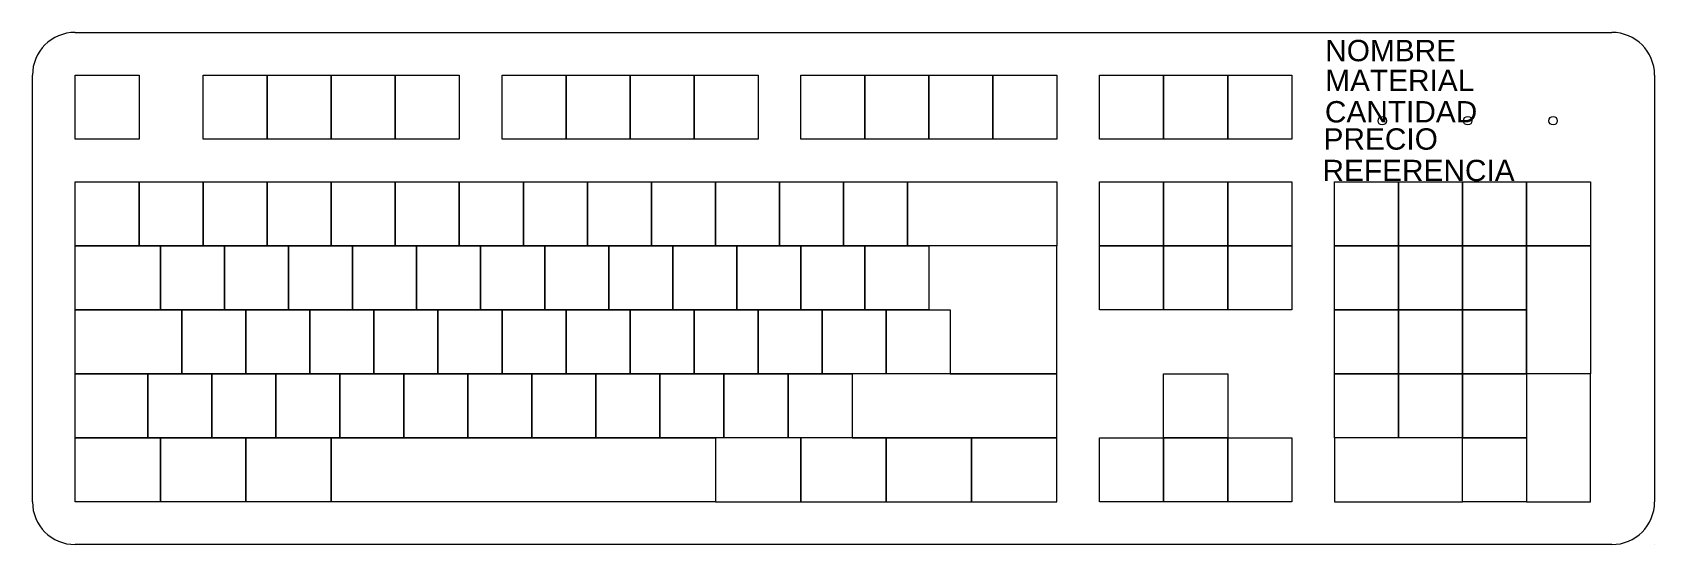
# Model space of a CAD drawing. Header units: centimetres. Extents: x 16.7 to 54.7, y 74.3 to 86.3.
import ezdxf

# ---------------------------------------------------------------- set-up
doc = ezdxf.new("R2010")
doc.units = ezdxf.units.CM
doc.styles.get("Standard").update_dxf_attribs({"font": 'arial.ttf'})

msp = doc.modelspace()

# ---------------------------------------------------------------- linework, layer by layer
for p, q in [((17.727, 86.332), (53.727, 86.332)), ((16.727, 75.332), (16.727, 85.332)), ((17.727, 85.332), (19.227, 85.332)), ((17.727, 83.832), (17.727, 85.332)), ((19.227, 85.332), (19.227, 83.832)), ((20.727, 85.332), (22.227, 85.332)), ((20.727, 83.832), (20.727, 85.332)), ((22.227, 85.332), (22.227, 83.832)), ((22.227, 85.332), (23.727, 85.332)), ((22.227, 83.832), (22.227, 85.332)), ((23.727, 85.332), (23.727, 83.832)), ((23.727, 85.332), (25.227, 85.332)), ((23.727, 83.832), (23.727, 85.332)), ((25.227, 85.332), (25.227, 83.832)), ((25.227, 85.332), (26.727, 85.332)), ((25.227, 83.832), (25.227, 85.332)), ((26.727, 85.332), (26.727, 83.832)), ((27.727, 85.332), (29.227, 85.332)), ((27.727, 83.832), (27.727, 85.332)), ((29.227, 85.332), (29.227, 83.832)), ((29.227, 85.332), (30.727, 85.332)), ((29.227, 83.832), (29.227, 85.332)), ((30.727, 85.332), (30.727, 83.832)), ((30.727, 85.332), (32.227, 85.332)), ((30.727, 83.832), (30.727, 85.332)), ((32.227, 85.332), (32.227, 83.832)), ((32.227, 85.332), (33.727, 85.332)), ((32.227, 83.832), (32.227, 85.332)), ((33.727, 85.332), (33.727, 83.832)), ((34.727, 85.332), (36.227, 85.332)), ((34.727, 83.832), (34.727, 85.332)), ((36.227, 85.332), (36.227, 83.832)), ((36.227, 85.332), (37.727, 85.332)), ((36.227, 83.832), (36.227, 85.332)), ((37.727, 85.332), (37.727, 83.832)), ((37.727, 85.332), (39.227, 85.332)), ((37.727, 83.832), (37.727, 85.332)), ((39.227, 85.332), (39.227, 83.832)), ((39.227, 85.332), (40.727, 85.332)), ((39.227, 83.832), (39.227, 85.332)), ((40.727, 85.332), (40.727, 83.832)), ((41.727, 85.332), (43.227, 85.332)), ((41.727, 83.832), (41.727, 85.332)), ((43.227, 85.332), (43.227, 83.832)), ((43.227, 85.332), (44.727, 85.332)), ((43.227, 83.832), (43.227, 85.332)), ((44.727, 85.332), (44.727, 83.832)), ((44.727, 85.332), (46.227, 85.332)), ((44.727, 83.832), (44.727, 85.332)), ((46.227, 85.332), (46.227, 83.832)), ((54.727, 85.332), (54.727, 75.332)), ((19.227, 83.832), (17.727, 83.832)), ((22.227, 83.832), (20.727, 83.832)), ((23.727, 83.832), (22.227, 83.832)), ((25.227, 83.832), (23.727, 83.832)), ((26.727, 83.832), (25.227, 83.832)), ((29.227, 83.832), (27.727, 83.832)), ((30.727, 83.832), (29.227, 83.832)), ((32.227, 83.832), (30.727, 83.832)), ((33.727, 83.832), (32.227, 83.832)), ((36.227, 83.832), (34.727, 83.832)), ((37.727, 83.832), (36.227, 83.832)), ((39.227, 83.832), (37.727, 83.832)), ((40.727, 83.832), (39.227, 83.832)), ((43.227, 83.832), (41.727, 83.832)), ((44.727, 83.832), (43.227, 83.832)), ((46.227, 83.832), (44.727, 83.832)), ((17.727, 82.832), (19.227, 82.832)), ((17.727, 81.332), (17.727, 82.832)), ((19.227, 82.832), (19.227, 81.332)), ((19.227, 82.832), (20.727, 82.832)), ((19.227, 81.332), (19.227, 82.832)), ((20.727, 82.832), (20.727, 81.332)), ((20.727, 82.832), (22.227, 82.832)), ((20.727, 81.332), (20.727, 82.832)), ((22.227, 82.832), (22.227, 81.332)), ((22.227, 82.832), (23.727, 82.832)), ((22.227, 81.332), (22.227, 82.832)), ((23.727, 82.832), (23.727, 81.332)), ((23.727, 82.832), (25.227, 82.832)), ((23.727, 81.332), (23.727, 82.832)), ((25.227, 82.832), (25.227, 81.332)), ((25.227, 82.832), (26.727, 82.832)), ((25.227, 81.332), (25.227, 82.832)), ((26.727, 82.832), (26.727, 81.332)), ((26.727, 82.832), (28.227, 82.832)), ((26.727, 81.332), (26.727, 82.832)), ((28.227, 82.832), (28.227, 81.332)), ((28.227, 82.832), (29.727, 82.832)), ((28.227, 81.332), (28.227, 82.832)), ((29.727, 82.832), (29.727, 81.332)), ((29.727, 82.832), (31.227, 82.832)), ((29.727, 81.332), (29.727, 82.832)), ((31.227, 82.832), (31.227, 81.332)), ((31.227, 82.832), (32.727, 82.832)), ((31.227, 81.332), (31.227, 82.832)), ((32.727, 82.832), (32.727, 81.332)), ((32.727, 82.832), (34.227, 82.832)), ((32.727, 81.332), (32.727, 82.832)), ((34.227, 82.832), (34.227, 81.332)), ((34.227, 82.832), (35.727, 82.832)), ((34.227, 81.332), (34.227, 82.832)), ((35.727, 82.832), (35.727, 81.332)), ((35.727, 82.832), (37.227, 82.832)), ((35.727, 81.332), (35.727, 82.832)), ((37.227, 82.832), (37.227, 81.332)), ((37.227, 82.832), (40.727, 82.832)), ((37.227, 81.332), (37.227, 82.832)), ((40.727, 82.832), (40.727, 81.332)), ((41.727, 82.832), (43.227, 82.832)), ((41.727, 81.332), (41.727, 82.832)), ((43.227, 82.832), (43.227, 81.332)), ((43.227, 82.832), (44.727, 82.832)), ((43.227, 81.332), (43.227, 82.832)), ((44.727, 82.832), (44.727, 81.332)), ((44.727, 82.832), (46.227, 82.832)), ((44.727, 81.332), (44.727, 82.832)), ((46.227, 82.832), (46.227, 81.332)), ((47.227, 82.832), (48.727, 82.832)), ((47.227, 81.332), (47.227, 82.832)), ((48.727, 82.832), (48.727, 81.332)), ((48.727, 82.832), (50.227, 82.832)), ((48.727, 81.332), (48.727, 82.832)), ((50.227, 82.832), (50.227, 81.332)), ((50.227, 82.832), (51.727, 82.832)), ((50.227, 81.332), (50.227, 82.832)), ((51.727, 82.832), (51.727, 81.332)), ((51.727, 82.832), (53.227, 82.832)), ((51.727, 81.332), (51.727, 82.832)), ((53.227, 82.832), (53.227, 81.332)), ((19.227, 81.332), (17.727, 81.332)), ((17.727, 81.332), (19.727, 81.332)), ((17.727, 79.832), (17.727, 81.332)), ((20.727, 81.332), (19.227, 81.332)), ((19.727, 81.332), (19.727, 79.832)), ((19.727, 81.332), (21.227, 81.332)), ((19.727, 79.832), (19.727, 81.332)), ((22.227, 81.332), (20.727, 81.332)), ((21.227, 81.332), (21.227, 79.832)), ((21.227, 81.332), (22.727, 81.332)), ((21.227, 79.832), (21.227, 81.332)), ((23.727, 81.332), (22.227, 81.332)), ((22.727, 81.332), (22.727, 79.832)), ((22.727, 81.332), (24.227, 81.332)), ((22.727, 79.832), (22.727, 81.332)), ((25.227, 81.332), (23.727, 81.332)), ((24.227, 81.332), (24.227, 79.832)), ((24.227, 81.332), (25.727, 81.332)), ((24.227, 79.832), (24.227, 81.332)), ((26.727, 81.332), (25.227, 81.332)), ((25.727, 81.332), (25.727, 79.832)), ((25.727, 81.332), (27.227, 81.332)), ((25.727, 79.832), (25.727, 81.332)), ((28.227, 81.332), (26.727, 81.332)), ((27.227, 81.332), (27.227, 79.832)), ((27.227, 81.332), (28.727, 81.332)), ((27.227, 79.832), (27.227, 81.332)), ((29.727, 81.332), (28.227, 81.332)), ((28.727, 81.332), (28.727, 79.832)), ((28.727, 81.332), (30.227, 81.332)), ((28.727, 79.832), (28.727, 81.332)), ((31.227, 81.332), (29.727, 81.332)), ((30.227, 81.332), (30.227, 79.832)), ((30.227, 81.332), (31.727, 81.332)), ((30.227, 79.832), (30.227, 81.332)), ((32.727, 81.332), (31.227, 81.332)), ((31.727, 81.332), (31.727, 79.832)), ((31.727, 81.332), (33.227, 81.332)), ((31.727, 79.832), (31.727, 81.332)), ((34.227, 81.332), (32.727, 81.332)), ((33.227, 81.332), (33.227, 79.832)), ((33.227, 81.332), (34.727, 81.332)), ((33.227, 79.832), (33.227, 81.332)), ((35.727, 81.332), (34.227, 81.332)), ((34.727, 81.332), (34.727, 79.832)), ((34.727, 81.332), (36.227, 81.332)), ((34.727, 79.832), (34.727, 81.332)), ((37.227, 81.332), (35.727, 81.332)), ((36.227, 81.332), (36.227, 79.832)), ((36.227, 81.332), (37.727, 81.332)), ((36.227, 79.832), (36.227, 81.332)), ((40.727, 81.332), (37.227, 81.332)), ((40.727, 81.332), (37.727, 81.332)), ((37.727, 81.332), (37.727, 79.832)), ((37.727, 81.332), (37.727, 79.832)), ((40.727, 78.332), (40.727, 81.332)), ((43.227, 81.332), (41.727, 81.332)), ((41.727, 81.332), (43.227, 81.332)), ((41.727, 79.832), (41.727, 81.332)), ((44.727, 81.332), (43.227, 81.332)), ((43.227, 81.332), (43.227, 79.832)), ((43.227, 81.332), (44.727, 81.332)), ((43.227, 79.832), (43.227, 81.332)), ((46.227, 81.332), (44.727, 81.332)), ((44.727, 81.332), (44.727, 79.832)), ((44.727, 81.332), (46.227, 81.332)), ((44.727, 79.832), (44.727, 81.332)), ((46.227, 81.332), (46.227, 79.832)), ((48.727, 81.332), (47.227, 81.332)), ((47.227, 81.332), (48.727, 81.332)), ((47.227, 79.832), (47.227, 81.332)), ((50.227, 81.332), (48.727, 81.332)), ((48.727, 81.332), (48.727, 79.832)), ((48.727, 81.332), (50.227, 81.332)), ((48.727, 79.832), (48.727, 81.332)), ((51.727, 81.332), (50.227, 81.332)), ((50.227, 81.332), (50.227, 79.832)), ((50.227, 81.332), (51.727, 81.332)), ((50.227, 79.832), (50.227, 81.332)), ((53.227, 81.332), (51.727, 81.332)), ((51.727, 81.332), (51.727, 79.832)), ((51.727, 81.332), (53.227, 81.332)), ((51.727, 78.332), (51.727, 81.332)), ((53.227, 81.332), (53.227, 78.332)), ((19.727, 79.832), (17.727, 79.832)), ((17.727, 79.832), (20.227, 79.832)), ((17.727, 78.332), (17.727, 79.832)), ((21.227, 79.832), (19.727, 79.832)), ((20.227, 79.832), (20.227, 78.332)), ((20.227, 79.832), (21.727, 79.832)), ((20.227, 78.332), (20.227, 79.832)), ((22.727, 79.832), (21.227, 79.832)), ((21.727, 79.832), (21.727, 78.332)), ((21.727, 79.832), (23.227, 79.832)), ((21.727, 78.332), (21.727, 79.832)), ((24.227, 79.832), (22.727, 79.832)), ((23.227, 79.832), (23.227, 78.332)), ((23.227, 79.832), (24.727, 79.832)), ((23.227, 78.332), (23.227, 79.832)), ((25.727, 79.832), (24.227, 79.832)), ((24.727, 79.832), (24.727, 78.332)), ((24.727, 79.832), (26.227, 79.832)), ((24.727, 78.332), (24.727, 79.832)), ((27.227, 79.832), (25.727, 79.832)), ((26.227, 79.832), (26.227, 78.332)), ((26.227, 79.832), (27.727, 79.832)), ((26.227, 78.332), (26.227, 79.832)), ((28.727, 79.832), (27.227, 79.832)), ((27.727, 79.832), (27.727, 78.332)), ((27.727, 79.832), (29.227, 79.832)), ((27.727, 78.332), (27.727, 79.832)), ((30.227, 79.832), (28.727, 79.832)), ((29.227, 79.832), (29.227, 78.332)), ((29.227, 79.832), (30.727, 79.832)), ((29.227, 78.332), (29.227, 79.832)), ((31.727, 79.832), (30.227, 79.832)), ((30.727, 79.832), (30.727, 78.332)), ((30.727, 79.832), (32.227, 79.832)), ((30.727, 78.332), (30.727, 79.832)), ((33.227, 79.832), (31.727, 79.832)), ((32.227, 79.832), (32.227, 78.332)), ((32.227, 79.832), (33.727, 79.832)), ((32.227, 78.332), (32.227, 79.832)), ((34.727, 79.832), (33.227, 79.832)), ((33.727, 79.832), (33.727, 78.332)), ((33.727, 79.832), (35.227, 79.832)), ((33.727, 78.332), (33.727, 79.832)), ((36.227, 79.832), (34.727, 79.832)), ((35.227, 79.832), (35.227, 78.332)), ((35.227, 79.832), (36.727, 79.832)), ((35.227, 78.332), (35.227, 79.832)), ((37.727, 79.832), (36.227, 79.832)), ((36.727, 79.832), (36.727, 78.332)), ((36.727, 79.832), (38.227, 79.832)), ((36.727, 78.332), (36.727, 79.832)), ((37.727, 79.832), (38.227, 79.832)), ((38.227, 79.832), (38.227, 78.332)), ((38.227, 79.832), (38.227, 78.332)), ((43.227, 79.832), (41.727, 79.832)), ((44.727, 79.832), (43.227, 79.832)), ((46.227, 79.832), (44.727, 79.832)), ((48.727, 79.832), (47.227, 79.832)), ((47.227, 79.832), (48.727, 79.832)), ((47.227, 78.332), (47.227, 79.832)), ((50.227, 79.832), (48.727, 79.832)), ((48.727, 79.832), (48.727, 78.332)), ((48.727, 79.832), (50.227, 79.832)), ((48.727, 78.332), (48.727, 79.832)), ((51.727, 79.832), (50.227, 79.832)), ((50.227, 79.832), (50.227, 78.332)), ((50.227, 79.832), (51.727, 79.832)), ((50.227, 78.332), (50.227, 79.832)), ((51.727, 79.832), (51.727, 78.332)), ((20.227, 78.332), (17.727, 78.332)), ((17.727, 78.332), (19.427, 78.332)), ((17.727, 76.832), (17.727, 78.332)), ((19.427, 78.332), (19.427, 76.832)), ((19.427, 78.332), (20.927, 78.332)), ((19.427, 76.832), (19.427, 78.332)), ((21.727, 78.332), (20.227, 78.332)), ((20.927, 78.332), (20.927, 76.832)), ((20.927, 78.332), (22.427, 78.332)), ((20.927, 76.832), (20.927, 78.332)), ((23.227, 78.332), (21.727, 78.332)), ((22.427, 78.332), (22.427, 76.832)), ((22.427, 78.332), (23.927, 78.332)), ((22.427, 76.832), (22.427, 78.332)), ((24.727, 78.332), (23.227, 78.332)), ((23.927, 78.332), (23.927, 76.832)), ((23.927, 78.332), (25.427, 78.332)), ((23.927, 76.832), (23.927, 78.332)), ((26.227, 78.332), (24.727, 78.332)), ((25.427, 78.332), (25.427, 76.832)), ((25.427, 78.332), (26.927, 78.332)), ((25.427, 76.832), (25.427, 78.332)), ((27.727, 78.332), (26.227, 78.332)), ((26.927, 78.332), (26.927, 76.832)), ((26.927, 78.332), (28.427, 78.332)), ((26.927, 76.832), (26.927, 78.332)), ((29.227, 78.332), (27.727, 78.332)), ((28.427, 78.332), (28.427, 76.832)), ((28.427, 78.332), (29.927, 78.332)), ((28.427, 76.832), (28.427, 78.332)), ((30.727, 78.332), (29.227, 78.332)), ((29.927, 78.332), (29.927, 76.832)), ((29.927, 78.332), (31.427, 78.332)), ((29.927, 76.832), (29.927, 78.332)), ((32.227, 78.332), (30.727, 78.332)), ((31.427, 78.332), (31.427, 76.832)), ((31.427, 78.332), (32.927, 78.332)), ((31.427, 76.832), (31.427, 78.332)), ((33.727, 78.332), (32.227, 78.332)), ((32.927, 78.332), (32.927, 76.832)), ((32.927, 78.332), (34.427, 78.332)), ((32.927, 76.832), (32.927, 78.332)), ((35.227, 78.332), (33.727, 78.332)), ((34.427, 78.332), (34.427, 76.832)), ((34.427, 78.332), (35.927, 78.332)), ((34.427, 76.832), (34.427, 78.332)), ((36.727, 78.332), (35.227, 78.332)), ((35.927, 78.332), (35.927, 76.832)), ((40.727, 78.332), (35.927, 78.332)), ((35.927, 78.332), (35.927, 76.832)), ((38.227, 78.332), (36.727, 78.332)), ((38.227, 78.332), (40.727, 78.332)), ((40.727, 76.832), (40.727, 78.332)), ((43.227, 78.332), (44.727, 78.332)), ((43.227, 76.832), (43.227, 78.332)), ((44.727, 78.332), (44.727, 76.832)), ((48.727, 78.332), (47.227, 78.332)), ((47.227, 78.332), (48.727, 78.332)), ((47.227, 76.832), (47.227, 78.332)), ((50.227, 78.332), (48.727, 78.332)), ((48.727, 78.332), (48.727, 76.832)), ((48.727, 78.332), (50.227, 78.332)), ((48.727, 76.832), (48.727, 78.332)), ((51.727, 78.332), (50.227, 78.332)), ((50.227, 78.332), (50.227, 76.832)), ((50.227, 78.332), (51.727, 78.332)), ((50.227, 76.832), (50.227, 78.332)), ((51.727, 78.332), (51.727, 76.832)), ((53.227, 78.332), (51.727, 78.332)), ((53.227, 78.332), (51.727, 78.332)), ((51.727, 78.332), (51.727, 75.332)), ((53.227, 75.332), (53.227, 78.332)), ((19.427, 76.832), (17.727, 76.832)), ((17.727, 76.832), (19.727, 76.832)), ((17.727, 75.332), (17.727, 76.832)), ((20.927, 76.832), (19.427, 76.832)), ((19.727, 76.832), (19.727, 75.332)), ((19.727, 76.832), (21.727, 76.832)), ((19.727, 75.332), (19.727, 76.832)), ((22.427, 76.832), (20.927, 76.832)), ((21.727, 76.832), (21.727, 75.332)), ((21.727, 76.832), (23.727, 76.832)), ((21.727, 75.332), (21.727, 76.832)), ((23.927, 76.832), (22.427, 76.832)), ((23.727, 76.832), (23.727, 75.332)), ((23.727, 76.832), (32.727, 76.832)), ((23.727, 75.332), (23.727, 76.832)), ((25.427, 76.832), (23.927, 76.832)), ((26.927, 76.832), (25.427, 76.832)), ((28.427, 76.832), (26.927, 76.832)), ((29.927, 76.832), (28.427, 76.832)), ((31.427, 76.832), (29.927, 76.832)), ((32.927, 76.832), (31.427, 76.832)), ((34.727, 76.832), (32.727, 76.832)), ((32.727, 76.832), (32.727, 75.332)), ((32.727, 76.832), (32.727, 75.332)), ((34.427, 76.832), (32.927, 76.832)), ((35.927, 76.832), (34.427, 76.832)), ((36.727, 76.832), (34.727, 76.832)), ((34.727, 76.832), (34.727, 75.332)), ((34.727, 75.332), (34.727, 76.832)), ((35.927, 76.832), (40.727, 76.832)), ((38.727, 76.832), (36.727, 76.832)), ((36.727, 76.832), (36.727, 75.332)), ((36.727, 75.332), (36.727, 76.832)), ((40.727, 76.832), (38.727, 76.832)), ((38.727, 76.832), (38.727, 75.332)), ((38.727, 75.332), (38.727, 76.832)), ((40.727, 75.332), (40.727, 76.832)), ((41.727, 76.832), (43.227, 76.832)), ((41.727, 75.332), (41.727, 76.832)), ((44.727, 76.832), (43.227, 76.832)), ((43.227, 76.832), (43.227, 75.332)), ((43.227, 76.832), (44.727, 76.832)), ((43.227, 75.332), (43.227, 76.832)), ((44.727, 76.832), (44.727, 75.332)), ((44.727, 76.832), (46.227, 76.832)), ((44.727, 75.332), (44.727, 76.832)), ((46.227, 76.832), (46.227, 75.332)), ((48.727, 76.832), (47.227, 76.832)), ((50.227, 76.832), (47.227, 76.832)), ((47.227, 76.832), (47.227, 75.332)), ((50.227, 76.832), (48.727, 76.832)), ((51.727, 76.832), (50.227, 76.832)), ((50.227, 76.832), (51.727, 76.832)), ((50.227, 75.332), (50.227, 76.832)), ((50.227, 75.332), (50.227, 76.832)), ((51.727, 76.832), (51.727, 75.332)), ((19.727, 75.332), (17.727, 75.332)), ((21.727, 75.332), (19.727, 75.332)), ((23.727, 75.332), (21.727, 75.332)), ((32.727, 75.332), (23.727, 75.332)), ((32.727, 75.332), (34.727, 75.332)), ((34.727, 75.332), (36.727, 75.332)), ((36.727, 75.332), (38.727, 75.332)), ((38.727, 75.332), (40.727, 75.332)), ((43.227, 75.332), (41.727, 75.332)), ((44.727, 75.332), (43.227, 75.332)), ((46.227, 75.332), (44.727, 75.332)), ((47.227, 75.332), (50.227, 75.332)), ((51.727, 75.332), (50.227, 75.332)), ((51.727, 75.332), (53.227, 75.332)), ((53.727, 74.332), (17.727, 74.332)), ((54.727, 74.332), (54.727, 74.332))]:
    msp.add_line(p, q)
for centre in [(48.349, 84.264), (50.349, 84.264), (52.349, 84.264)]:
    msp.add_circle(centre, 0.1)
for centre, start, end in [((17.727, 85.332), 90, 180), ((53.727, 85.332), 0, 90), ((17.727, 75.332), 180, 270), ((53.727, 75.332), 270, 0)]:
    msp.add_arc(centre, 1, start, end)

# ---------------------------------------------------------------- texts
msp.add_attdef('NOMBRE', (47.012, 85.657), 'TecladoCAD', height=0.5)
for tag, p, s, flags in [('MATERIAL', (47.012, 84.956), 'PlasticoCAD', 1), ('CANTIDAD', (47.004, 84.223), '1', 3), ('PRECIO', (46.973, 83.585), '50000', 9), ('REFERENCIA', (46.948, 82.847), 'TecladoCADR', 5)]:
    msp.add_attdef(tag, p, s, height=0.5, dxfattribs=dict(flags=flags))

doc.saveas('drawing.dxf')
